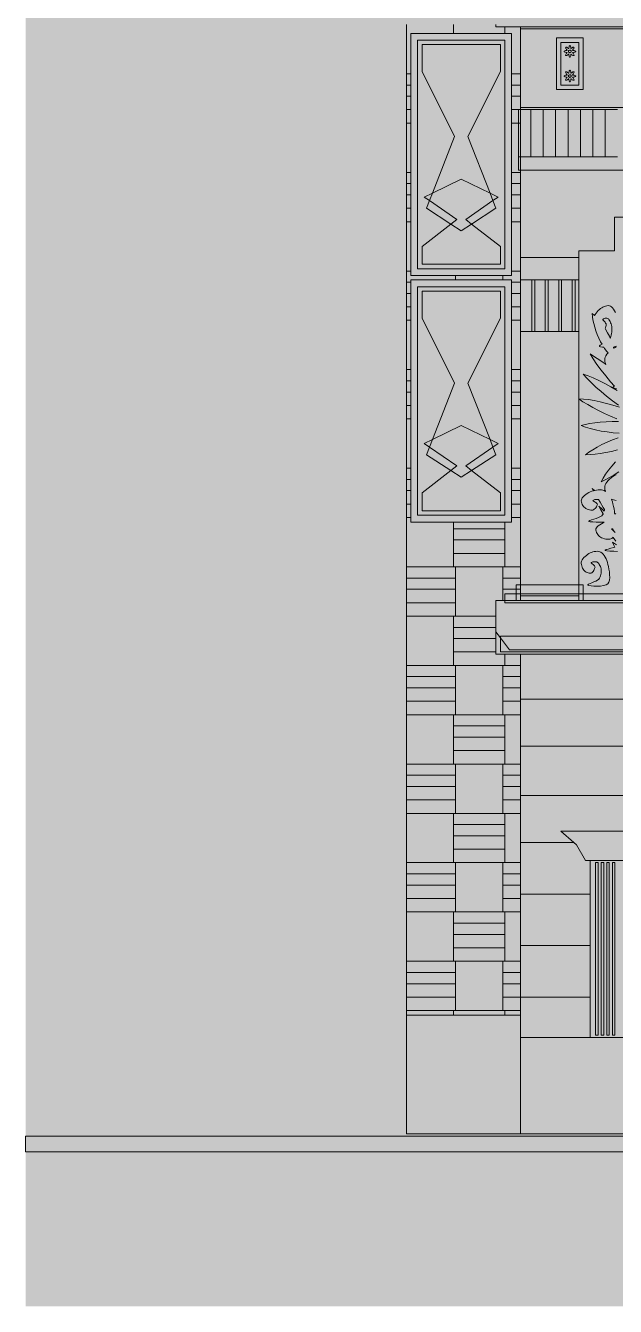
# Model space of a CAD drawing. Header units: millimetres. Extents: x -2412 to 16214, y -1176 to 12015.
# Drawn here: x -2412 to 1608, y -1176 to 7550 of the extents above; entities that cross this region are included whole.
import ezdxf

# ---------------------------------------------------------------- set-up
doc = ezdxf.new("R2010")
doc.units = ezdxf.units.MM
for name, color, linetype, lineweight, true_color in [('00_WHITE_BACKGROUND', 7, 'Continuous', 18, 0xffffff), ('01_STRUCTURE', 7, 'Continuous', 18, 0x000000), ('02_CORNICES', 7, 'Continuous', 18, 0x000000), ('03_FRAMES_DOORS', 7, 'Continuous', 18, 0x000000), ('04_GLAZING_SHUTTERS', 7, 'Continuous', 18, 0x000000), ('05_STONE_JOINTS', 7, 'Continuous', 18, 0x000000), ('06_ORNAMENT', 7, 'Continuous', 18, 0x000000), ('07_RAILINGS', 7, 'Continuous', 18, 0x000000), ('08_STEPS', 7, 'Continuous', 18, 0x000000)]:
    doc.layers.add(name, color=color, linetype=linetype, lineweight=lineweight, true_color=true_color)

msp = doc.modelspace()

# ---------------------------------------------------------------- linework, layer by layer
at = {"layer": '00_WHITE_BACKGROUND', "lineweight": 18, "true_color": 0xffffff}
msp.add_solid([(-2412.2137, -1175.5725), (16213.7405, -1175.5725), (-2412.2137, 12015.2672), (16213.7405, 12015.2672)], dxfattribs=at)
at = {"layer": '01_STRUCTURE', "color": 7, "lineweight": 18, "true_color": 0x000000}
for points in [[(961.8321, 7526.7176), (961.8321, 7221.374)], [(961.8321, 6564.8855), (961.8321, 6549.6183), (961.8321, 6473.2824), (961.8321, 6396.9466), (961.8321, 6305.3435)], [(4595.4198, 5465.6489), (4595.4198, 5816.7939), (4595.4198, 5969.4656), (4595.4198, 6015.2672), (4351.145, 6015.2672), (4351.145, 6244.2748), (1603.0534, 6244.2748), (1603.0534, 6015.2672), (1358.7786, 6015.2672), (1358.7786, 5969.4656)], [(183.2061, 5801.5267), (183.2061, 5725.1908)], [(183.2061, 5541.9847), (183.2061, 5206.1069), (183.2061, 5129.771), (183.2061, 5053.4351), (183.2061, 4961.8321), (183.2061, 4870.229), (183.2061, 4534.3511), (183.2061, 4458.0153), (183.2061, 4381.6794), (183.2061, 4290.0763), (183.2061, 4198.4733), (183.2061, 3862.5954), (183.2061, 3786.2595)], [(961.8321, 3862.5954), (961.8321, 4198.4733), (961.8321, 4290.0763), (961.8321, 4381.6794), (961.8321, 4458.0153), (961.8321, 4534.3511), (961.8321, 4870.229), (961.8321, 4961.8321), (961.8321, 5053.4351), (961.8321, 5129.771), (961.8321, 5206.1069), (961.8321, 5465.6489)], [(961.8321, 3664.1221), (1358.7786, 3664.1221), (1358.7786, 3633.5878)], [(4992.3664, 3267.1756), (961.8321, 3267.1756)], [(183.2061, 2946.5649), (183.2061, 2854.9618), (183.2061, 2519.084), (183.2061, 2442.7481), (183.2061, 2366.4122), (183.2061, 2274.8092), (183.2061, 2183.2061), (183.2061, 1847.3282), (183.2061, 1770.9924)], [(183.2061, 1694.6565), (183.2061, 1603.0534)], [(183.2061, 809.1603), (183.2061, 0), (961.8321, 0)]]:
    msp.add_lwpolyline(points, dxfattribs=at)
at = {"layer": '02_CORNICES', "color": 7, "lineweight": 18, "true_color": 0x000000}
for points in [[(946.5649, 6656.4885), (946.5649, 6885.4962), (946.5649, 6977.0992), (961.8321, 6977.0992), (1031.1756, 6977.0992)], [(1031.1756, 6977.0992), (1115.771, 6977.0992)], [(1031.1756, 6977.0992), (1031.1756, 6656.4885)], [(1115.771, 6977.0992), (1200.3817, 6977.0992)], [(1115.771, 6977.0992), (1115.771, 6656.4885)], [(1200.3817, 6977.0992), (1284.9924, 6977.0992)], [(1200.3817, 6977.0992), (1200.3817, 6656.4885)], [(1284.9924, 6977.0992), (1369.5878, 6977.0992)], [(1284.9924, 6977.0992), (1284.9924, 6656.4885)], [(1369.5878, 6977.0992), (1454.1985, 6977.0992)], [(1369.5878, 6977.0992), (1369.5878, 6656.4885)], [(1454.1985, 6977.0992), (1538.8092, 6977.0992)], [(1454.1985, 6977.0992), (1454.1985, 6656.4885)], [(1538.8092, 6977.0992), (1623.4046, 6977.0992)], [(1538.8092, 6977.0992), (1538.8092, 6656.4885)], [(1031.1756, 6656.4885), (961.8321, 6656.4885), (946.5649, 6656.4885)], [(961.8321, 6564.8855), (946.5649, 6564.8855), (946.5649, 6656.4885)], [(1115.771, 6656.4885), (1031.1756, 6656.4885)], [(1200.3817, 6656.4885), (1115.771, 6656.4885)], [(1284.9924, 6656.4885), (1200.3817, 6656.4885)], [(1369.5878, 6656.4885), (1284.9924, 6656.4885)], [(1454.1985, 6656.4885), (1369.5878, 6656.4885)], [(1538.8092, 6656.4885), (1454.1985, 6656.4885)], [(1623.4046, 6656.4885), (1538.8092, 6656.4885)], [(854.9618, 3633.5878), (854.9618, 3679.3893), (931.2977, 3679.3893)], [(1389.313, 3679.3893), (1389.313, 3740.458), (1358.7786, 3740.458), (961.8321, 3740.458), (931.2977, 3740.458), (931.2977, 3709.9237), (931.2977, 3679.3893)], [(931.2977, 3679.3893), (961.8321, 3679.3893), (1358.7786, 3679.3893), (1389.313, 3679.3893)], [(931.2977, 3679.3893), (931.2977, 3633.5878)], [(1389.313, 3679.3893), (1969.4656, 3679.3893), (3984.7328, 3679.3893), (4564.8855, 3679.3893)], [(1389.313, 3633.5878), (1389.313, 3679.3893)], [(839.6947, 3633.5878), (854.9618, 3633.5878)], [(854.9618, 3633.5878), (931.2977, 3633.5878)], [(5114.5038, 3633.5878), (5114.5038, 3618.3206), (854.9618, 3618.3206), (854.9618, 3633.5878)], [(931.2977, 3633.5878), (961.8321, 3633.5878), (1358.7786, 3633.5878), (1389.313, 3633.5878)], [(1389.313, 3633.5878), (1969.4656, 3633.5878)], [(824.4275, 3379.1298), (793.8931, 3419.8473)], [(5137.4046, 3389.313), (5068.7023, 3297.7099), (885.4962, 3297.7099), (824.4275, 3379.1298)], [(5137.4046, 3389.313), (5145.0382, 3389.313), (5145.0382, 3282.4427), (824.4275, 3282.4427), (824.4275, 3379.1298)], [(824.4275, 3379.1298), (824.4275, 3389.313), (5137.4046, 3389.313)], [(1236.6412, 2061.0687), (1684.4122, 2061.0687)], [(1664.1221, 1862.5954), (1435.1145, 1862.5954), (1404.5802, 1862.5954), (1343.5115, 1969.4656)]]:
    msp.add_lwpolyline(points, dxfattribs=at)
at = {"layer": '03_FRAMES_DOORS', "color": 7, "lineweight": 18, "true_color": 0x000000}
for points in [[(1206.1069, 7465.6489), (1389.313, 7465.6489), (1389.313, 7114.5038), (1206.1069, 7114.5038)], [(1473.2824, 1847.3282), (1490.0763, 1847.3282), (1490.0763, 671.7557), (1473.2824, 671.7557)], [(1511.4504, 1847.3282), (1528.2443, 1847.3282), (1528.2443, 671.7557), (1511.4504, 671.7557)], [(1549.6183, 1847.3282), (1566.4122, 1847.3282), (1566.4122, 671.7557), (1549.6183, 671.7557)], [(1587.7863, 1847.3282), (1604.5802, 1847.3282), (1604.5802, 671.7557), (1587.7863, 671.7557)]]:
    msp.add_lwpolyline(points, close=True, dxfattribs=at)
msp.add_lwpolyline([(1435.1145, 1282.4427), (1435.1145, 931.2977), (1435.1145, 656.4885), (1648.855, 656.4885), (1709.9237, 656.4885)], dxfattribs=at)
at = {"layer": '04_GLAZING_SHUTTERS', "color": 7, "lineweight": 18, "true_color": 0x000000}
for points in [[(259.542, 7450.3817), (854.9618, 7450.3817), (854.9618, 5893.1298), (259.542, 5893.1298)], [(1236.6412, 7435.1145), (1358.7786, 7435.1145), (1358.7786, 7145.0382), (1236.6412, 7145.0382)], [(259.542, 5770.9924), (854.9618, 5770.9924), (854.9618, 4213.7405), (259.542, 4213.7405)]]:
    msp.add_lwpolyline(points, close=True, dxfattribs=at)
for points in [[(753.542, 6408.6412), (603.0534, 6793.8931), (824.4275, 7236.6412), (824.4275, 7419.8473), (290.0763, 7419.8473), (290.0763, 7236.6412), (511.4504, 6793.8931), (360.9618, 6408.6412)], [(854.9618, 7496.1832), (900.7634, 7496.1832), (900.7634, 7221.374), (900.7634, 7145.0382), (900.7634, 7068.7023), (900.7634, 6977.0992)], [(753.542, 6408.6412), (557.2519, 6503.8168), (360.9618, 6408.6412)], [(360.9618, 6408.6412), (305.3435, 6381.6794), (340.855, 6357.1908)], [(360.9618, 6408.6412), (340.855, 6357.1908)], [(773.6489, 6357.1908), (809.1603, 6381.6794), (753.542, 6408.6412)], [(773.6489, 6357.1908), (753.542, 6408.6412)], [(340.855, 6357.1908), (320.6107, 6305.3435), (486.8092, 6198.1221)], [(340.855, 6357.1908), (526.7176, 6229.0076), (486.8092, 6198.1221)], [(627.6947, 6198.1221), (587.7863, 6229.0076), (773.6489, 6357.1908)], [(627.6947, 6198.1221), (793.8931, 6305.3435), (773.6489, 6357.1908)], [(486.8092, 6198.1221), (290.0763, 6045.8015), (290.0763, 5923.6641), (824.4275, 5923.6641), (824.4275, 6045.8015), (627.6947, 6198.1221)], [(486.8092, 6198.1221), (557.2519, 6152.6718), (627.6947, 6198.1221)], [(753.542, 4729.2519), (603.0534, 5114.5038), (824.4275, 5557.2519), (824.4275, 5740.458), (290.0763, 5740.458), (290.0763, 5557.2519), (511.4504, 5114.5038), (360.9618, 4729.2519)], [(900.7634, 5541.9847), (900.7634, 5206.1069), (900.7634, 5129.771), (900.7634, 5053.4351), (900.7634, 4961.8321), (900.7634, 4870.229), (900.7634, 4534.3511), (900.7634, 4458.0153), (900.7634, 4381.6794), (900.7634, 4290.0763), (900.7634, 4198.4733), (900.7634, 4167.9389), (854.9618, 4167.9389), (503.8168, 4167.9389), (213.7405, 4167.9389), (213.7405, 4198.4733), (213.7405, 4290.0763), (213.7405, 4381.6794), (213.7405, 4458.0153), (213.7405, 4534.3511), (213.7405, 4870.229), (213.7405, 4961.8321)], [(753.542, 4729.2519), (557.2519, 4824.4275), (360.9618, 4729.2519)], [(360.9618, 4729.2519), (305.3435, 4702.2901), (340.855, 4677.8015)], [(360.9618, 4729.2519), (340.855, 4677.8015)], [(773.6489, 4677.8015), (809.1603, 4702.2901), (753.542, 4729.2519)], [(773.6489, 4677.8015), (753.542, 4729.2519)], [(340.855, 4677.8015), (320.6107, 4625.9542), (486.8092, 4518.7328)], [(340.855, 4677.8015), (526.7176, 4549.6183), (486.8092, 4518.7328)], [(627.6947, 4518.7328), (587.7863, 4549.6183), (773.6489, 4677.8015)], [(627.6947, 4518.7328), (793.8931, 4625.9542), (773.6489, 4677.8015)], [(486.8092, 4518.7328), (290.0763, 4366.4122), (290.0763, 4244.2748), (824.4275, 4244.2748), (824.4275, 4366.4122), (627.6947, 4518.7328)], [(486.8092, 4518.7328), (557.2519, 4473.2824), (627.6947, 4518.7328)]]:
    msp.add_lwpolyline(points, dxfattribs=at)
at = {"layer": '05_STONE_JOINTS', "color": 7, "lineweight": 18, "true_color": 0x000000}
for points in [[(5160.3053, 7679.3893), (5160.3053, 7541.9847), (4992.3664, 7541.9847), (961.8321, 7541.9847)], [(183.2061, 7557.2519), (183.2061, 7221.374)], [(503.8168, 7496.1832), (503.8168, 7557.2519)], [(503.8168, 7496.1832), (854.9618, 7496.1832), (854.9618, 7541.9847)], [(854.9618, 7541.9847), (793.8931, 7541.9847), (793.8931, 7557.2519)], [(961.8321, 7541.9847), (854.9618, 7541.9847)], [(961.8321, 7541.9847), (961.8321, 7526.7176), (4992.3664, 7526.7176), (4992.3664, 7374.0458), (4992.3664, 7358.7786)], [(213.7405, 7221.374), (213.7405, 7496.1832), (503.8168, 7496.1832)], [(183.2061, 7221.374), (213.7405, 7221.374)], [(183.2061, 7221.374), (183.2061, 7145.0382)], [(213.7405, 7145.0382), (213.7405, 7221.374)], [(900.7634, 7221.374), (961.8321, 7221.374), (961.8321, 7145.0382)], [(183.2061, 7145.0382), (213.7405, 7145.0382)], [(183.2061, 7145.0382), (183.2061, 7068.7023)], [(183.2061, 7068.7023), (213.7405, 7068.7023)], [(183.2061, 7068.7023), (183.2061, 6977.0992)], [(213.7405, 7068.7023), (213.7405, 7145.0382)], [(213.7405, 6977.0992), (213.7405, 7068.7023)], [(900.7634, 7145.0382), (961.8321, 7145.0382)], [(900.7634, 7068.7023), (961.8321, 7068.7023)], [(961.8321, 7145.0382), (961.8321, 7068.7023)], [(961.8321, 7068.7023), (961.8321, 6992.3664)], [(961.8321, 6885.4962), (961.8321, 6656.4885), (961.8321, 6564.8855), (4992.3664, 6564.8855), (4992.3664, 6625.9542), (4992.3664, 6656.4885), (4992.3664, 6961.8321), (4992.3664, 6977.0992), (4992.3664, 6992.3664), (961.8321, 6992.3664)], [(961.8321, 6992.3664), (961.8321, 6977.0992), (961.8321, 6885.4962)], [(183.2061, 6977.0992), (213.7405, 6977.0992)], [(183.2061, 6977.0992), (183.2061, 6885.4962)], [(213.7405, 6885.4962), (213.7405, 6977.0992)], [(900.7634, 6885.4962), (900.7634, 6977.0992), (946.5649, 6977.0992)], [(183.2061, 6885.4962), (213.7405, 6885.4962)], [(183.2061, 6885.4962), (183.2061, 6549.6183)], [(213.7405, 6549.6183), (213.7405, 6885.4962)], [(900.7634, 6885.4962), (946.5649, 6885.4962), (961.8321, 6885.4962)], [(900.7634, 6885.4962), (900.7634, 6549.6183)], [(183.2061, 6549.6183), (213.7405, 6549.6183)], [(183.2061, 6549.6183), (183.2061, 6473.2824)], [(213.7405, 6473.2824), (213.7405, 6549.6183)], [(900.7634, 6549.6183), (961.8321, 6549.6183)], [(900.7634, 6549.6183), (900.7634, 6473.2824)], [(183.2061, 6473.2824), (213.7405, 6473.2824)], [(183.2061, 6473.2824), (183.2061, 6396.9466)], [(213.7405, 6396.9466), (213.7405, 6473.2824)], [(900.7634, 6473.2824), (961.8321, 6473.2824)], [(900.7634, 6473.2824), (900.7634, 6396.9466)], [(183.2061, 6396.9466), (213.7405, 6396.9466)], [(183.2061, 6396.9466), (183.2061, 6305.3435)], [(213.7405, 6305.3435), (213.7405, 6396.9466)], [(900.7634, 6396.9466), (961.8321, 6396.9466)], [(900.7634, 6396.9466), (900.7634, 6305.3435)], [(183.2061, 6305.3435), (213.7405, 6305.3435)], [(183.2061, 6305.3435), (183.2061, 6213.7405)], [(213.7405, 6213.7405), (213.7405, 6305.3435)], [(900.7634, 6305.3435), (961.8321, 6305.3435), (961.8321, 6213.7405)], [(900.7634, 6305.3435), (900.7634, 6213.7405)], [(183.2061, 6213.7405), (213.7405, 6213.7405)], [(183.2061, 6213.7405), (183.2061, 5877.8626)], [(213.7405, 5877.8626), (213.7405, 6213.7405)], [(900.7634, 6213.7405), (961.8321, 6213.7405)], [(900.7634, 6213.7405), (900.7634, 5877.8626)], [(961.8321, 6213.7405), (961.8321, 5969.4656)], [(961.8321, 5969.4656), (1358.7786, 5969.4656), (1358.7786, 5816.7939)], [(961.8321, 5969.4656), (961.8321, 5877.8626)], [(183.2061, 5877.8626), (213.7405, 5877.8626)], [(183.2061, 5877.8626), (183.2061, 5801.5267), (213.7405, 5801.5267)], [(519.084, 5847.3282), (213.7405, 5847.3282), (213.7405, 5877.8626)], [(839.6947, 5847.3282), (519.084, 5847.3282)], [(519.084, 5816.7939), (519.084, 5847.3282)], [(900.7634, 5877.8626), (900.7634, 5847.3282), (839.6947, 5847.3282)], [(839.6947, 5816.7939), (839.6947, 5847.3282)], [(900.7634, 5877.8626), (961.8321, 5877.8626)], [(961.8321, 5877.8626), (961.8321, 5816.7939)], [(213.7405, 5801.5267), (213.7405, 5816.7939), (519.084, 5816.7939)], [(213.7405, 5725.1908), (213.7405, 5801.5267)], [(519.084, 5816.7939), (839.6947, 5816.7939)], [(839.6947, 5816.7939), (900.7634, 5816.7939), (900.7634, 5801.5267)], [(900.7634, 5801.5267), (961.8321, 5801.5267)], [(900.7634, 5801.5267), (900.7634, 5725.1908)], [(183.2061, 5633.5878), (183.2061, 5725.1908), (213.7405, 5725.1908)], [(213.7405, 5633.5878), (213.7405, 5725.1908)], [(900.7634, 5725.1908), (961.8321, 5725.1908)], [(900.7634, 5725.1908), (900.7634, 5633.5878)], [(183.2061, 5633.5878), (213.7405, 5633.5878)], [(183.2061, 5633.5878), (183.2061, 5541.9847), (213.7405, 5541.9847)], [(213.7405, 5541.9847), (213.7405, 5633.5878)], [(900.7634, 5633.5878), (961.8321, 5633.5878)], [(900.7634, 5633.5878), (900.7634, 5541.9847), (961.8321, 5541.9847)], [(213.7405, 5206.1069), (213.7405, 5541.9847)], [(183.2061, 5206.1069), (213.7405, 5206.1069)], [(213.7405, 5129.771), (213.7405, 5206.1069)], [(900.7634, 5206.1069), (961.8321, 5206.1069)], [(183.2061, 5129.771), (213.7405, 5129.771)], [(213.7405, 5053.4351), (213.7405, 5129.771)], [(900.7634, 5129.771), (961.8321, 5129.771)], [(183.2061, 5053.4351), (213.7405, 5053.4351)], [(183.2061, 4961.8321), (213.7405, 4961.8321), (213.7405, 5053.4351)], [(900.7634, 5053.4351), (961.8321, 5053.4351)], [(900.7634, 4961.8321), (961.8321, 4961.8321)], [(183.2061, 4870.229), (213.7405, 4870.229)], [(900.7634, 4870.229), (961.8321, 4870.229)], [(183.2061, 4534.3511), (213.7405, 4534.3511)], [(183.2061, 4458.0153), (213.7405, 4458.0153)], [(900.7634, 4534.3511), (961.8321, 4534.3511)], [(900.7634, 4458.0153), (961.8321, 4458.0153)], [(183.2061, 4381.6794), (213.7405, 4381.6794)], [(900.7634, 4381.6794), (961.8321, 4381.6794)], [(183.2061, 4290.0763), (213.7405, 4290.0763)], [(900.7634, 4290.0763), (961.8321, 4290.0763)], [(183.2061, 4198.4733), (213.7405, 4198.4733)], [(900.7634, 4198.4733), (961.8321, 4198.4733)], [(503.8168, 4122.1374), (503.8168, 4167.9389)], [(503.8168, 4122.1374), (854.9618, 4122.1374)], [(503.8168, 4045.8015), (503.8168, 4122.1374)], [(854.9618, 4122.1374), (854.9618, 4167.9389)], [(854.9618, 4045.8015), (854.9618, 4122.1374)], [(503.8168, 4045.8015), (854.9618, 4045.8015)], [(503.8168, 3954.1985), (503.8168, 4045.8015)], [(854.9618, 3954.1985), (854.9618, 4045.8015)], [(503.8168, 3954.1985), (854.9618, 3954.1985)], [(503.8168, 3862.5954), (503.8168, 3954.1985)], [(854.9618, 3862.5954), (854.9618, 3954.1985)], [(183.2061, 3862.5954), (503.8168, 3862.5954)], [(503.8168, 3862.5954), (519.084, 3862.5954)], [(519.084, 3862.5954), (839.6947, 3862.5954)], [(519.084, 3786.2595), (519.084, 3862.5954)], [(839.6947, 3862.5954), (854.9618, 3862.5954)], [(839.6947, 3786.2595), (839.6947, 3862.5954)], [(854.9618, 3862.5954), (961.8321, 3862.5954), (961.8321, 3786.2595)], [(183.2061, 3709.9237), (183.2061, 3786.2595), (519.084, 3786.2595)], [(519.084, 3709.9237), (519.084, 3786.2595)], [(839.6947, 3786.2595), (961.8321, 3786.2595)], [(839.6947, 3709.9237), (839.6947, 3786.2595)], [(961.8321, 3709.9237), (961.8321, 3740.458), (961.8321, 3786.2595)], [(183.2061, 3709.9237), (519.084, 3709.9237)], [(183.2061, 3709.9237), (183.2061, 3618.3206)], [(519.084, 3618.3206), (519.084, 3709.9237)], [(793.8931, 3526.7176), (793.8931, 3633.5878), (839.6947, 3633.5878), (839.6947, 3709.9237)], [(839.6947, 3709.9237), (931.2977, 3709.9237), (961.8321, 3709.9237)], [(961.8321, 3633.5878), (961.8321, 3664.1221), (961.8321, 3679.3893), (961.8321, 3709.9237)], [(183.2061, 3618.3206), (519.084, 3618.3206)], [(183.2061, 3618.3206), (183.2061, 3526.7176)], [(519.084, 3526.7176), (519.084, 3618.3206)], [(183.2061, 3526.7176), (503.8168, 3526.7176)], [(183.2061, 3526.7176), (183.2061, 3190.8397)], [(503.8168, 3526.7176), (519.084, 3526.7176)], [(503.8168, 3450.3817), (503.8168, 3526.7176)], [(519.084, 3526.7176), (793.8931, 3526.7176)], [(793.8931, 3450.3817), (793.8931, 3526.7176)], [(503.8168, 3450.3817), (793.8931, 3450.3817)], [(503.8168, 3374.0458), (503.8168, 3450.3817)], [(793.8931, 3374.0458), (793.8931, 3419.8473), (793.8931, 3450.3817)], [(503.8168, 3374.0458), (793.8931, 3374.0458)], [(503.8168, 3282.4427), (503.8168, 3374.0458)], [(793.8931, 3282.4427), (793.8931, 3374.0458)], [(503.8168, 3282.4427), (793.8931, 3282.4427)], [(503.8168, 3190.8397), (503.8168, 3282.4427)], [(854.9618, 3267.1756), (793.8931, 3267.1756), (793.8931, 3282.4427)], [(854.9618, 3267.1756), (961.8321, 3267.1756), (961.8321, 3190.8397)], [(854.9618, 3190.8397), (854.9618, 3267.1756)], [(183.2061, 3190.8397), (503.8168, 3190.8397)], [(183.2061, 3190.8397), (183.2061, 3114.5038)], [(503.8168, 3190.8397), (519.084, 3190.8397)], [(519.084, 3190.8397), (839.6947, 3190.8397)], [(519.084, 3114.5038), (519.084, 3190.8397)], [(839.6947, 3190.8397), (854.9618, 3190.8397)], [(839.6947, 3114.5038), (839.6947, 3190.8397)], [(854.9618, 3190.8397), (961.8321, 3190.8397)], [(961.8321, 3190.8397), (961.8321, 3114.5038)], [(183.2061, 3114.5038), (519.084, 3114.5038)], [(183.2061, 3114.5038), (183.2061, 3038.1679)], [(519.084, 3038.1679), (519.084, 3114.5038)], [(839.6947, 3114.5038), (961.8321, 3114.5038)], [(839.6947, 3038.1679), (839.6947, 3114.5038)], [(961.8321, 3114.5038), (961.8321, 3038.1679)], [(961.8321, 2961.8321), (1938.9313, 2961.8321), (1938.9313, 3099.2366), (2061.0687, 3099.2366), (2061.0687, 2961.8321), (2229.0076, 2961.8321), (2229.0076, 3099.2366), (2351.145, 3099.2366), (2351.145, 2961.8321), (2519.084, 2961.8321)], [(183.2061, 3038.1679), (519.084, 3038.1679)], [(183.2061, 3038.1679), (183.2061, 2946.5649), (519.084, 2946.5649)], [(519.084, 2946.5649), (519.084, 3038.1679)], [(839.6947, 3038.1679), (961.8321, 3038.1679)], [(839.6947, 2946.5649), (839.6947, 3038.1679)], [(961.8321, 3038.1679), (961.8321, 2961.8321)], [(519.084, 2854.9618), (519.084, 2946.5649)], [(839.6947, 2946.5649), (961.8321, 2946.5649)], [(839.6947, 2854.9618), (839.6947, 2946.5649)], [(961.8321, 2961.8321), (961.8321, 2946.5649)], [(961.8321, 2946.5649), (961.8321, 2854.9618)], [(183.2061, 2854.9618), (503.8168, 2854.9618)], [(503.8168, 2854.9618), (519.084, 2854.9618)], [(503.8168, 2778.626), (503.8168, 2854.9618)], [(519.084, 2854.9618), (839.6947, 2854.9618)], [(839.6947, 2854.9618), (854.9618, 2854.9618)], [(854.9618, 2854.9618), (961.8321, 2854.9618)], [(854.9618, 2778.626), (854.9618, 2854.9618)], [(961.8321, 2854.9618), (961.8321, 2641.2214)], [(503.8168, 2778.626), (854.9618, 2778.626)], [(503.8168, 2702.2901), (503.8168, 2778.626)], [(854.9618, 2702.2901), (854.9618, 2778.626)], [(503.8168, 2702.2901), (854.9618, 2702.2901)], [(503.8168, 2610.687), (503.8168, 2702.2901)], [(854.9618, 2610.687), (854.9618, 2702.2901)], [(961.8321, 2641.2214), (4992.3664, 2641.2214)], [(961.8321, 2641.2214), (961.8321, 2519.084)], [(503.8168, 2610.687), (854.9618, 2610.687)], [(503.8168, 2519.084), (503.8168, 2610.687)], [(854.9618, 2519.084), (854.9618, 2610.687)], [(183.2061, 2519.084), (503.8168, 2519.084)], [(503.8168, 2519.084), (519.084, 2519.084)], [(519.084, 2519.084), (839.6947, 2519.084)], [(519.084, 2442.7481), (519.084, 2519.084)], [(839.6947, 2519.084), (854.9618, 2519.084)], [(839.6947, 2442.7481), (839.6947, 2519.084)], [(854.9618, 2519.084), (961.8321, 2519.084)], [(961.8321, 2519.084), (961.8321, 2442.7481)], [(183.2061, 2442.7481), (519.084, 2442.7481)], [(183.2061, 2366.4122), (519.084, 2366.4122)], [(519.084, 2366.4122), (519.084, 2442.7481)], [(519.084, 2274.8092), (519.084, 2366.4122)], [(839.6947, 2442.7481), (961.8321, 2442.7481)], [(839.6947, 2366.4122), (839.6947, 2442.7481)], [(839.6947, 2366.4122), (961.8321, 2366.4122)], [(839.6947, 2274.8092), (839.6947, 2366.4122)], [(961.8321, 2442.7481), (961.8321, 2366.4122)], [(961.8321, 2366.4122), (961.8321, 2305.3435)], [(183.2061, 2274.8092), (519.084, 2274.8092)], [(519.084, 2183.2061), (519.084, 2274.8092)], [(839.6947, 2274.8092), (961.8321, 2274.8092)], [(839.6947, 2183.2061), (839.6947, 2274.8092)], [(961.8321, 2305.3435), (1863.4351, 2305.3435)], [(961.8321, 2305.3435), (961.8321, 2274.8092)], [(961.8321, 2274.8092), (961.8321, 2183.2061)], [(183.2061, 2183.2061), (503.8168, 2183.2061)], [(503.8168, 2183.2061), (519.084, 2183.2061)], [(503.8168, 2106.8702), (503.8168, 2183.2061)], [(519.084, 2183.2061), (839.6947, 2183.2061)], [(839.6947, 2183.2061), (854.9618, 2183.2061)], [(854.9618, 2183.2061), (961.8321, 2183.2061)], [(854.9618, 2106.8702), (854.9618, 2183.2061)], [(961.8321, 2183.2061), (961.8321, 1984.7328)], [(503.8168, 2106.8702), (854.9618, 2106.8702)], [(503.8168, 2030.5344), (503.8168, 2106.8702)], [(854.9618, 2030.5344), (854.9618, 2106.8702)], [(503.8168, 2030.5344), (854.9618, 2030.5344)], [(503.8168, 1938.9313), (503.8168, 2030.5344)], [(854.9618, 1938.9313), (854.9618, 2030.5344)], [(1325.6947, 1984.7328), (1236.6412, 2061.0687)], [(503.8168, 1938.9313), (854.9618, 1938.9313)], [(503.8168, 1847.3282), (503.8168, 1938.9313)], [(854.9618, 1847.3282), (854.9618, 1938.9313)], [(961.8321, 1984.7328), (1325.6947, 1984.7328)], [(961.8321, 1984.7328), (961.8321, 1847.3282)], [(1343.5115, 1969.4656), (1325.6947, 1984.7328)], [(183.2061, 1847.3282), (503.8168, 1847.3282)], [(503.8168, 1847.3282), (519.084, 1847.3282)], [(519.084, 1847.3282), (839.6947, 1847.3282)], [(519.084, 1770.9924), (519.084, 1847.3282)], [(839.6947, 1847.3282), (854.9618, 1847.3282)], [(839.6947, 1770.9924), (839.6947, 1847.3282)], [(854.9618, 1847.3282), (961.8321, 1847.3282)], [(961.8321, 1847.3282), (961.8321, 1770.9924)], [(1435.1145, 1862.5954), (1435.1145, 1633.5878)], [(519.084, 1770.9924), (183.2061, 1770.9924), (183.2061, 1694.6565), (519.084, 1694.6565)], [(519.084, 1694.6565), (519.084, 1770.9924)], [(839.6947, 1770.9924), (961.8321, 1770.9924)], [(839.6947, 1694.6565), (839.6947, 1770.9924)], [(961.8321, 1770.9924), (961.8321, 1694.6565)], [(519.084, 1603.0534), (519.084, 1694.6565)], [(839.6947, 1694.6565), (961.8321, 1694.6565)], [(839.6947, 1603.0534), (839.6947, 1694.6565)], [(961.8321, 1694.6565), (961.8321, 1633.5878)], [(183.2061, 1511.4504), (183.2061, 1603.0534), (519.084, 1603.0534)], [(519.084, 1511.4504), (519.084, 1603.0534)], [(839.6947, 1603.0534), (961.8321, 1603.0534)], [(839.6947, 1511.4504), (839.6947, 1603.0534)], [(961.8321, 1633.5878), (1435.1145, 1633.5878)], [(961.8321, 1633.5878), (961.8321, 1603.0534)], [(961.8321, 1282.4427), (1435.1145, 1282.4427), (1435.1145, 1633.5878)], [(961.8321, 1603.0534), (961.8321, 1511.4504)], [(183.2061, 1511.4504), (503.8168, 1511.4504)], [(183.2061, 1511.4504), (183.2061, 1175.5725)], [(503.8168, 1511.4504), (519.084, 1511.4504)], [(503.8168, 1435.1145), (503.8168, 1511.4504)], [(519.084, 1511.4504), (839.6947, 1511.4504)], [(839.6947, 1511.4504), (854.9618, 1511.4504)], [(854.9618, 1511.4504), (961.8321, 1511.4504)], [(854.9618, 1435.1145), (854.9618, 1511.4504)], [(961.8321, 1511.4504), (961.8321, 1282.4427)], [(503.8168, 1435.1145), (854.9618, 1435.1145)], [(503.8168, 1358.7786), (503.8168, 1435.1145)], [(854.9618, 1358.7786), (854.9618, 1435.1145)], [(503.8168, 1358.7786), (854.9618, 1358.7786)], [(503.8168, 1267.1756), (503.8168, 1358.7786)], [(854.9618, 1267.1756), (854.9618, 1358.7786)], [(503.8168, 1267.1756), (854.9618, 1267.1756)], [(503.8168, 1175.5725), (503.8168, 1267.1756)], [(854.9618, 1175.5725), (854.9618, 1267.1756)], [(961.8321, 1282.4427), (961.8321, 1175.5725)], [(183.2061, 1175.5725), (503.8168, 1175.5725)], [(183.2061, 1175.5725), (183.2061, 1099.2366)], [(503.8168, 1175.5725), (519.084, 1175.5725)], [(519.084, 1175.5725), (839.6947, 1175.5725)], [(519.084, 1099.2366), (519.084, 1175.5725)], [(839.6947, 1175.5725), (854.9618, 1175.5725)], [(839.6947, 1099.2366), (839.6947, 1175.5725)], [(854.9618, 1175.5725), (961.8321, 1175.5725)], [(961.8321, 1175.5725), (961.8321, 1099.2366)], [(183.2061, 1099.2366), (519.084, 1099.2366)], [(183.2061, 1099.2366), (183.2061, 1022.9008)], [(519.084, 1022.9008), (519.084, 1099.2366)], [(839.6947, 1099.2366), (961.8321, 1099.2366)], [(839.6947, 1022.9008), (839.6947, 1099.2366)], [(961.8321, 1099.2366), (961.8321, 1022.9008)], [(183.2061, 1022.9008), (519.084, 1022.9008)], [(183.2061, 1022.9008), (183.2061, 931.2977)], [(519.084, 931.2977), (519.084, 1022.9008)], [(839.6947, 1022.9008), (961.8321, 1022.9008)], [(839.6947, 931.2977), (839.6947, 1022.9008)], [(961.8321, 1022.9008), (961.8321, 931.2977)], [(183.2061, 931.2977), (519.084, 931.2977)], [(183.2061, 931.2977), (183.2061, 839.6947)], [(519.084, 839.6947), (519.084, 931.2977)], [(839.6947, 931.2977), (961.8321, 931.2977)], [(839.6947, 839.6947), (839.6947, 931.2977)], [(961.8321, 931.2977), (1435.1145, 931.2977)], [(961.8321, 931.2977), (961.8321, 839.6947)], [(183.2061, 839.6947), (503.8168, 839.6947)], [(183.2061, 839.6947), (183.2061, 809.1603), (503.8168, 809.1603)], [(503.8168, 839.6947), (519.084, 839.6947)], [(503.8168, 809.1603), (503.8168, 839.6947)], [(503.8168, 809.1603), (854.9618, 809.1603)], [(519.084, 839.6947), (839.6947, 839.6947)], [(839.6947, 839.6947), (854.9618, 839.6947)], [(854.9618, 839.6947), (961.8321, 839.6947)], [(854.9618, 809.1603), (854.9618, 839.6947)], [(854.9618, 809.1603), (961.8321, 809.1603)], [(961.8321, 839.6947), (961.8321, 809.1603)], [(961.8321, 809.1603), (961.8321, 656.4885)], [(961.8321, 656.4885), (1435.1145, 656.4885)], [(4152.6718, 656.4885), (4244.2748, 656.4885), (4519.084, 656.4885), (4992.3664, 656.4885), (4992.3664, 0), (961.8321, 0), (961.8321, 656.4885)]]:
    msp.add_lwpolyline(points, dxfattribs=at)
at = {"layer": '06_ORNAMENT', "color": 7, "lineweight": 18, "true_color": 0x000000}
for points in [[(1258.0153, 7374.0458), (1259.374, 7371.5267), (1263.084, 7369.4809), (1268.1221, 7368.1527), (1273.1756, 7367.4656), (1276.9618, 7367.0076), (1278.6412, 7366.1527), (1278.0458, 7364.3511), (1275.7099, 7361.3435), (1272.626, 7357.2824), (1270, 7352.7786), (1268.8244, 7348.7176), (1269.6489, 7345.9847), (1272.3817, 7345.1603), (1276.4427, 7346.3359), (1280.9466, 7348.9618), (1285.0076, 7352.0458), (1288.0153, 7354.3817), (1289.8168, 7354.9771), (1290.6718, 7353.2977), (1291.1298, 7349.5115), (1291.8321, 7344.458), (1293.145, 7339.4198), (1295.1908, 7335.7099), (1297.7099, 7334.3511), (1300.229, 7335.7099), (1302.2748, 7339.4198), (1303.6031, 7344.458), (1304.2901, 7349.5115), (1304.7481, 7353.2977), (1305.6031, 7354.9771), (1307.4046, 7354.3817), (1310.4122, 7352.0458), (1314.4733, 7348.9618), (1318.9771, 7346.3359), (1323.0382, 7345.1603), (1325.771, 7345.9847), (1326.5954, 7348.7176), (1325.4198, 7352.7786), (1322.7939, 7357.2824), (1319.7099, 7361.3435), (1317.374, 7364.3511), (1316.7786, 7366.1527), (1318.458, 7367.0076), (1322.2443, 7367.4656), (1327.2977, 7368.1527), (1332.3359, 7369.4809), (1336.0458, 7371.5267), (1337.4046, 7374.0458), (1336.0458, 7376.5649), (1332.3359, 7378.6107), (1327.2977, 7379.9237), (1322.2443, 7380.626), (1318.458, 7381.084), (1316.7786, 7381.9389), (1317.374, 7383.7405), (1319.7099, 7386.7481), (1322.7939, 7390.8092), (1325.4198, 7395.313), (1326.5954, 7399.374), (1325.771, 7402.1069), (1323.0382, 7402.9313), (1318.9771, 7401.7557), (1314.4733, 7399.1298), (1310.4122, 7396.0458), (1307.4046, 7393.7099), (1305.6031, 7393.1145), (1304.7481, 7394.7939), (1304.2901, 7398.5802), (1303.6031, 7403.6336), (1302.2748, 7408.6718), (1300.229, 7412.3817), (1297.7099, 7413.7405), (1295.1908, 7412.3817), (1293.145, 7408.6718), (1291.8321, 7403.6336), (1291.1298, 7398.5802), (1290.6718, 7394.7939), (1289.8168, 7393.1145), (1288.0153, 7393.7099), (1285.0076, 7396.0458), (1280.9466, 7399.1298), (1276.4427, 7401.7557), (1272.3817, 7402.9313), (1269.6489, 7402.1069), (1268.8244, 7399.374), (1270, 7395.313), (1272.626, 7390.8092), (1275.7099, 7386.7481), (1278.0458, 7383.7405), (1278.6412, 7381.9389), (1276.9618, 7381.084), (1273.1756, 7380.626), (1268.1221, 7379.9237), (1263.084, 7378.6107), (1259.374, 7376.5649)], [(1288.5802, 7374.0458), (1289.2824, 7370.5496), (1291.2519, 7367.5878), (1294.2137, 7365.6183), (1297.7099, 7364.916), (1301.2061, 7365.6183), (1304.1679, 7367.5878), (1306.1374, 7370.5496), (1306.8397, 7374.0458), (1306.1374, 7377.542), (1304.1679, 7380.5038), (1301.2061, 7382.4733), (1297.7099, 7383.1756), (1294.2137, 7382.4733), (1291.2519, 7380.5038), (1289.2824, 7377.542)], [(1258.0153, 7206.1069), (1259.374, 7203.5878), (1263.084, 7201.542), (1268.1221, 7200.2137), (1273.1756, 7199.5267), (1276.9618, 7199.0687), (1278.6412, 7198.2137), (1278.0458, 7196.4122), (1275.7099, 7193.4046), (1272.626, 7189.3435), (1270, 7184.8397), (1268.8244, 7180.7786), (1269.6489, 7178.0458), (1272.3817, 7177.2214), (1276.4427, 7178.3969), (1280.9466, 7181.0229), (1285.0076, 7184.1069), (1288.0153, 7186.4427), (1289.8168, 7187.0382), (1290.6718, 7185.3588), (1291.1298, 7181.5725), (1291.8321, 7176.5191), (1293.145, 7171.4809), (1295.1908, 7167.771), (1297.7099, 7166.4122), (1300.229, 7167.771), (1302.2748, 7171.4809), (1303.6031, 7176.5191), (1304.2901, 7181.5725), (1304.7481, 7185.3588), (1305.6031, 7187.0382), (1307.4046, 7186.4427), (1310.4122, 7184.1069), (1314.4733, 7181.0229), (1318.9771, 7178.3969), (1323.0382, 7177.2214), (1325.771, 7178.0458), (1326.5954, 7180.7786), (1325.4198, 7184.8397), (1322.7939, 7189.3435), (1319.7099, 7193.4046), (1317.374, 7196.4122), (1316.7786, 7198.2137), (1318.458, 7199.0687), (1322.2443, 7199.5267), (1327.2977, 7200.2137), (1332.3359, 7201.542), (1336.0458, 7203.5878), (1337.4046, 7206.1069), (1336.0458, 7208.626), (1332.3359, 7210.6718), (1327.2977, 7211.9847), (1322.2443, 7212.687), (1318.458, 7213.145), (1316.7786, 7214), (1317.374, 7215.8015), (1319.7099, 7218.8092), (1322.7939, 7222.8702), (1325.4198, 7227.374), (1326.5954, 7231.4351), (1325.771, 7234.1679), (1323.0382, 7234.9924), (1318.9771, 7233.8168), (1314.4733, 7231.1908), (1310.4122, 7228.1069), (1307.4046, 7225.771), (1305.6031, 7225.1756), (1304.7481, 7226.855), (1304.2901, 7230.6412), (1303.6031, 7235.6947), (1302.2748, 7240.7328), (1300.229, 7244.4427), (1297.7099, 7245.8015), (1295.1908, 7244.4427), (1293.145, 7240.7328), (1291.8321, 7235.6947), (1291.1298, 7230.6412), (1290.6718, 7226.855), (1289.8168, 7225.1756), (1288.0153, 7225.771), (1285.0076, 7228.1069), (1280.9466, 7231.1908), (1276.4427, 7233.8168), (1272.3817, 7234.9924), (1269.6489, 7234.1679), (1268.8244, 7231.4351), (1270, 7227.374), (1272.626, 7222.8702), (1275.7099, 7218.8092), (1278.0458, 7215.8015), (1278.6412, 7214), (1276.9618, 7213.145), (1273.1756, 7212.687), (1268.1221, 7211.9847), (1263.084, 7210.6718), (1259.374, 7208.626)], [(1288.5802, 7206.1069), (1289.2824, 7202.6107), (1291.2519, 7199.6489), (1294.2137, 7197.6794), (1297.7099, 7196.9771), (1301.2061, 7197.6794), (1304.1679, 7199.6489), (1306.1374, 7202.6107), (1306.8397, 7206.1069), (1306.1374, 7209.6031), (1304.1679, 7212.5649), (1301.2061, 7214.5344), (1297.7099, 7215.2366), (1294.2137, 7214.5344), (1291.2519, 7212.5649), (1289.2824, 7209.6031)], [(1521.8321, 5548.3969), (1523.7863, 5550.7481), (1527.4809, 5552.8855), (1532.4275, 5554.626), (1538.2137, 5555.7863), (1544.3511, 5556.1985), (1550.4122, 5555.6794), (1555.9237, 5554.0458), (1560.458, 5551.145), (1564.3817, 5546.7176), (1568.3053, 5540.855), (1572.0763, 5533.8321), (1575.5725, 5525.8931), (1578.6412, 5517.3435), (1581.1603, 5508.4427), (1582.9771, 5499.4656), (1583.9695, 5490.687), (1584.2901, 5481.6641), (1584.1679, 5471.9695), (1583.4962, 5461.8321), (1582.1832, 5451.5267), (1580.1527, 5441.313), (1577.313, 5431.4351), (1573.5725, 5422.1527), (1572.6107, 5420.4427), (1567.0687, 5433.0992), (1554.626, 5457.6489), (1541.0382, 5481.2824), (1537.9084, 5486.1527), (1540.3511, 5491.8626), (1542.9466, 5499.5267), (1544.6565, 5506.6412), (1545.3435, 5512.6718), (1544.3053, 5518.0153), (1541.4351, 5523.3435), (1537.3588, 5528.5191), (1532.7481, 5533.4504), (1528.2443, 5538.0153), (1524.4885, 5542.1069), (1522.1374, 5545.6031)], [(1580.7176, 4120.458), (1588.1374, 4121.7557), (1600.7786, 4103.4046), (1605.6336, 4096.6565), (1594.8702, 4107.313)], [(1375.4046, 3886.3511), (1376.3053, 3877.8015), (1378.2901, 3869.2214), (1381.0992, 3860.9313), (1384.5344, 3853.1756), (1388.3664, 3846.2595), (1392.3664, 3840.458), (1397.0382, 3835.4809), (1402.7939, 3830.9618), (1409.3282, 3826.9924), (1416.3053, 3823.7099), (1423.3588, 3821.2366), (1430.1985, 3819.6794), (1436.458, 3819.1756), (1441.8321, 3819.8473), (1446.687, 3822.1221), (1451.4962, 3826.0763), (1456.0763, 3831.2824), (1460.2748, 3837.313), (1463.8626, 3843.7252), (1466.687, 3850.1221), (1468.5649, 3856.0458), (1469.313, 3861.0687), (1468.1832, 3865.5267), (1465.0534, 3869.9542), (1460.6107, 3874.2748), (1455.5725, 3878.3817), (1450.6565, 3882.1985), (1446.5496, 3885.6031), (1443.9847, 3888.5191), (1443.6641, 3890.8397), (1445.8015, 3892.7939), (1449.8168, 3894.5802), (1455.2214, 3896.0305), (1461.5267, 3896.9924), (1468.229, 3897.3435), (1474.8397, 3896.9008), (1480.855, 3895.5573), (1485.8015, 3893.1298), (1490.0916, 3889.4504), (1494.3664, 3884.5649), (1498.4733, 3878.7023), (1502.2901, 3872.0916), (1505.6489, 3864.9618), (1508.3817, 3857.542), (1510.3664, 3850.0611), (1511.4504, 3842.7481), (1511.8015, 3835.2366), (1511.6641, 3827.145), (1510.9313, 3818.7023), (1509.5115, 3810.1069), (1507.2977, 3801.6031), (1504.1985, 3793.374), (1500.1221, 3785.6336), (1494.9618, 3778.626), (1486.9313, 3772.0305), (1475.3282, 3765.5267), (1461.7557, 3759.2824), (1447.7863, 3753.4351), (1435.0229, 3748.1679), (1425.0534, 3743.6336), (1419.4656, 3739.9847), (1419.8473, 3737.4046), (1427.7863, 3735.2977), (1442.4733, 3733.2519), (1461.8473, 3731.7099), (1483.8626, 3731.0992), (1506.4427, 3731.8626), (1527.5878, 3734.3969), (1545.2061, 3739.1603), (1557.2519, 3746.5649), (1564.1527, 3757.5878), (1568.0305, 3772.2595), (1569.4046, 3789.5267), (1568.8244, 3808.3969), (1566.7786, 3827.8321), (1563.8168, 3846.8244), (1560.4733, 3864.3511), (1557.2519, 3879.3893), (1553.7557, 3892.7023), (1549.2977, 3905.5878), (1544, 3917.8168), (1538.0153, 3929.1908), (1531.4504, 3939.4962), (1524.4427, 3948.5191), (1517.1298, 3956.0305), (1509.6183, 3961.8321), (1501.5878, 3965.771), (1492.7634, 3967.9847), (1483.374, 3968.7023), (1473.6641, 3968.1221), (1463.8779, 3966.4885), (1454.229, 3963.9847), (1444.9771, 3960.8244), (1436.3359, 3957.2519), (1427.8015, 3952.8397), (1418.9313, 3947.2214), (1410.0611, 3940.626), (1401.5267, 3933.3435), (1393.6794, 3925.6183), (1386.8702, 3917.6947), (1381.4351, 3909.8321), (1377.7099, 3902.2901), (1375.8015, 3894.6107)]]:
    msp.add_lwpolyline(points, close=True, dxfattribs=at)
for points in [[(1608.3206, 5594.4275), (1602.3053, 5606.7939), (1595.8779, 5617.6183), (1589.1756, 5626.626), (1582.2901, 5633.5878), (1574.9313, 5638.3053), (1566.8397, 5640.9771), (1558.229, 5641.8321), (1549.3282, 5641.145), (1540.3511, 5639.1756), (1531.5115, 5636.1679), (1523.0229, 5632.3817), (1515.1145, 5628.0916), (1507.2977, 5622.7939), (1499.1603, 5616.0458), (1491.0229, 5608.1527), (1483.2061, 5599.4046), (1476.0153, 5590.1374), (1469.771, 5580.626), (1466.5191, 5574.458), (1465.2672, 5575.6641), (1450.3817, 5587.7863), (1452.0458, 5566.8244), (1455.3588, 5544.2901), (1460.2748, 5520.5344), (1466.7481, 5495.9389), (1474.7023, 5470.8244), (1484.0763, 5445.5878), (1494.8092, 5420.5954), (1506.8397, 5396.1832), (1516.7328, 5378.7176), (1513.9084, 5377.1908), (1504.7786, 5371.7405), (1499.6489, 5367.374), (1500, 5364.2748), (1507.2824, 5361.7405), (1520.7481, 5359.2977), (1529.4962, 5358.3817), (1534.5802, 5350.5802), (1550.1679, 5330.1221), (1558.8702, 5320.5038), (1550.3817, 5310.5038), (1543.5878, 5300.5496), (1538.9313, 5290.9924), (1536.5344, 5281.2672), (1536.0458, 5270.7939), (1537.1756, 5259.9695), (1539.6489, 5249.1145), (1542.4122, 5240.8702), (1537.7405, 5244.5344), (1500.916, 5271.3282), (1466.5038, 5294.2901), (1435.1145, 5312.9771), (1456.6412, 5278.7328), (1481.8931, 5242.0458), (1510.4427, 5203.4809), (1541.8779, 5163.6336), (1575.771, 5123.0992), (1603.0382, 5092.2901), (1598.1221, 5090.0305), (1591.1298, 5085.4046), (1591.6031, 5082.1374), (1601.542, 5079.4656), (1616.5191, 5077.3588)], [(1358.7786, 5465.6489), (1358.7786, 5007.6336)], [(1612.2137, 5360.6107), (1601.5573, 5355.0229), (1596.0305, 5351.4809), (1594.9313, 5356.7786), (1594.0153, 5359.9237), (1598.7634, 5360.6718), (1614.9008, 5366.3817)], [(1620.5954, 5064.0458), (1577.7557, 5089.2519), (1535.7557, 5112.1985), (1495.2672, 5132.5954), (1456.9466, 5150.1527), (1421.4046, 5164.5649), (1389.313, 5175.5725), (1414.3511, 5147.6336), (1443.2366, 5118.1527), (1475.4809, 5087.6031), (1510.6107, 5056.458), (1548.1527, 5025.1908), (1587.6336, 4994.2748), (1628.5954, 4964.1832)], [(1635.5573, 4949.6489), (1591.0076, 4963.8931), (1547.0534, 4976.3359), (1504.3511, 4986.8397), (1463.5115, 4995.3282), (1425.2214, 5001.6947), (1390.0916, 5005.8321), (1358.7786, 5007.6336), (1387.1756, 4987.771), (1419.3435, 4967.4809), (1454.7786, 4947.084), (1492.9618, 4926.9008), (1533.3588, 4907.2672), (1575.4351, 4888.4733), (1618.6718, 4870.8702)], [(1358.7786, 5007.6336), (1358.7786, 3740.458), (1358.7786, 3679.3893), (1358.7786, 3664.1221)], [(1628.5496, 4852.2595), (1586.2901, 4852.4733), (1545.0229, 4851.1298), (1505.3435, 4848.3206), (1467.8168, 4844.1527), (1433.0382, 4838.7176), (1401.5878, 4832.1069), (1374.0458, 4824.4275), (1403.8168, 4814.0153), (1436.9618, 4804.3359), (1472.9618, 4795.5267), (1511.2672, 4787.7405), (1551.3435, 4781.145), (1592.6565, 4775.8626), (1634.6718, 4772.0611)], [(1626.626, 4742.5191), (1588.0153, 4727.6641), (1550.8702, 4711.7252), (1515.6794, 4694.9771), (1482.9618, 4677.7252), (1453.2061, 4660.2748), (1426.916, 4642.916), (1404.5802, 4625.9542), (1435.4962, 4626.8397), (1469.2366, 4629.6183), (1505.2519, 4634.229), (1543.0076, 4640.626), (1581.9542, 4648.7328), (1621.542, 4658.5344)], [(1609.1298, 4577.3588), (1584.0763, 4548.5344), (1561.4504, 4520.1985), (1541.5878, 4492.8092), (1524.8092, 4466.8397), (1511.4504, 4442.7481), (1539.0229, 4455.4504), (1568.3969, 4470.9618), (1599.084, 4489.0382), (1630.626, 4509.3893)], [(1612.2137, 4490.3817), (1601.5573, 4484.7939), (1590.458, 4477.6641), (1579.3588, 4469.3282), (1568.7023, 4460.1069), (1558.9008, 4450.3053), (1550.3817, 4440.2748), (1543.5878, 4430.3206), (1538.9313, 4420.7634), (1536.5344, 4411.0382), (1536.0458, 4400.5649), (1537.1756, 4389.7405), (1539.6489, 4378.8855), (1540.4122, 4376.626), (1532.2137, 4381.6794), (1522.8397, 4385.3588), (1512.5496, 4387.4198), (1501.5878, 4388.0916), (1490.2748, 4387.5573), (1478.8397, 4386.0153), (1467.5878, 4383.6794), (1464.7481, 4382.916), (1450.3817, 4396.9466), (1458.6565, 4381.2519), (1456.7939, 4380.7481), (1446.7176, 4377.4046), (1436.7634, 4373.2824), (1426.4122, 4368.0305), (1416.0611, 4361.8931), (1406.1069, 4355.0992), (1396.9618, 4347.8779), (1389.0076, 4340.4885), (1382.6565, 4333.145), (1378.3206, 4326.1069), (1376.0916, 4318.9313), (1375.6336, 4311.2214), (1376.687, 4303.2519), (1378.9924, 4295.2519), (1382.2748, 4287.4962), (1386.2901, 4280.2748), (1390.7481, 4273.8168), (1395.4198, 4268.3969), (1400.8702, 4263.7557), (1407.5878, 4259.5267), (1415.2214, 4255.8321), (1423.3435, 4252.7634), (1431.5878, 4250.458), (1439.5573, 4249.0076), (1446.8702, 4248.5344), (1453.1298, 4249.1603), (1458.7939, 4251.2824), (1464.3969, 4254.9771), (1469.7557, 4259.8321), (1474.6412, 4265.4504), (1478.8397, 4271.4504), (1482.1374, 4277.4198), (1484.3206, 4282.9466), (1485.1908, 4287.6336), (1483.8779, 4291.7863), (1480.2137, 4295.9389), (1475.0382, 4299.9695), (1469.1603, 4303.8015), (1463.4198, 4307.3435), (1458.6412, 4310.5344), (1455.6489, 4313.2519), (1455.2672, 4315.4198), (1457.7557, 4317.2519), (1462.4427, 4318.916), (1468.7481, 4320.2595), (1476.1069, 4321.1603), (1483.9237, 4321.4809), (1491.6336, 4321.084), (1492.626, 4320.9008), (1503.4504, 4302.6412), (1525.3893, 4267.3435), (1534.3359, 4253.5267), (1533.7405, 4248.0916), (1532.3359, 4241.313), (1514.8855, 4258.1679), (1496.1832, 4274.8092), (1508.9008, 4250.1069), (1523.8321, 4223.2824), (1524.4427, 4222.2595), (1521.1298, 4217.2366), (1515.1145, 4210.687), (1505.7405, 4204.5344), (1492.1985, 4198.458), (1476.3664, 4192.626), (1460.0763, 4187.1756), (1445.1908, 4182.2595), (1433.5573, 4178.0305), (1427.0382, 4174.626), (1427.4809, 4172.2137), (1436.7481, 4170.2443), (1453.8779, 4168.3359), (1476.4733, 4166.9008), (1502.1527, 4166.3359), (1528.5191, 4167.0382), (1532.4733, 4167.4198), (1524.3053, 4163.4198), (1512.2137, 4156.626), (1501.0992, 4149.4046), (1491.4504, 4142.0153), (1483.7405, 4134.6718), (1478.4733, 4127.6336), (1475.771, 4120.458), (1475.2061, 4112.7481), (1476.4885, 4104.7786), (1479.2824, 4096.7786), (1483.2824, 4089.0229), (1488.1527, 4081.8015), (1493.5725, 4075.3435), (1499.2366, 4069.9237), (1505.8473, 4065.2824), (1514.0153, 4061.0534), (1523.2672, 4057.3588), (1533.145, 4054.2901), (1543.145, 4051.9847), (1552.8244, 4050.5344), (1561.7099, 4050.0611), (1569.313, 4050.687), (1576.1832, 4052.8092), (1582.9924, 4056.5038), (1589.4962, 4061.3588), (1592.3969, 4064.1069), (1593.3893, 4062.5496), (1610.0305, 4037.7099)], [(1610.5802, 4225.542), (1603.8473, 4222.4427), (1601.8015, 4225.1145), (1601.2824, 4238.4733), (1598.9008, 4256.6107), (1595.4504, 4274.3359), (1591.542, 4290.7023), (1587.7863, 4304.7328), (1583.7099, 4317.1603), (1580.5802, 4324.3817), (1587.1603, 4321.2366), (1596, 4318.0916), (1604.5344, 4316.1374), (1612.3664, 4315.4962)], [(1616.5344, 4011.3588), (1601.6031, 4021.9542), (1587.7863, 4030.5344), (1595.4656, 4014.3053), (1604.7634, 3996.9466), (1605.0687, 3996.4427), (1597.5267, 3994.1527), (1577.7557, 3988.7023), (1559.6641, 3983.7863), (1545.542, 3979.5573), (1537.6336, 3976.1527), (1538.1679, 3973.7405), (1549.4198, 3971.771), (1570.229, 3969.8626), (1597.6641, 3968.4275), (1622.4275, 3967.9847)]]:
    msp.add_lwpolyline(points, dxfattribs=at)
at = {"layer": '07_RAILINGS', "color": 7, "lineweight": 18, "true_color": 0x000000}
for points in [[(1038.1679, 5816.7939), (961.8321, 5816.7939), (961.8321, 5801.5267), (961.8321, 5725.1908), (961.8321, 5633.5878), (961.8321, 5541.9847), (961.8321, 5465.6489), (1038.1679, 5465.6489)], [(1038.1679, 5816.7939), (1058.0153, 5816.7939)], [(1038.1679, 5465.6489), (1038.1679, 5816.7939)], [(1058.0153, 5816.7939), (1129.771, 5816.7939)], [(1058.0153, 5816.7939), (1058.0153, 5465.6489)], [(1129.771, 5816.7939), (1149.6183, 5816.7939)], [(1129.771, 5465.6489), (1129.771, 5816.7939)], [(1149.6183, 5816.7939), (1221.374, 5816.7939)], [(1149.6183, 5816.7939), (1149.6183, 5465.6489)], [(1221.374, 5816.7939), (1241.2214, 5816.7939)], [(1221.374, 5465.6489), (1221.374, 5816.7939)], [(1241.2214, 5816.7939), (1312.9771, 5816.7939)], [(1241.2214, 5816.7939), (1241.2214, 5465.6489)], [(1312.9771, 5816.7939), (1332.8244, 5816.7939)], [(1312.9771, 5465.6489), (1312.9771, 5816.7939)], [(1332.8244, 5816.7939), (1358.7786, 5816.7939), (1358.7786, 5465.6489), (1332.8244, 5465.6489)], [(1332.8244, 5816.7939), (1332.8244, 5465.6489)], [(1038.1679, 5465.6489), (1058.0153, 5465.6489)], [(1058.0153, 5465.6489), (1129.771, 5465.6489)], [(1129.771, 5465.6489), (1149.6183, 5465.6489)], [(1149.6183, 5465.6489), (1221.374, 5465.6489)], [(1221.374, 5465.6489), (1241.2214, 5465.6489)], [(1241.2214, 5465.6489), (1312.9771, 5465.6489)], [(1312.9771, 5465.6489), (1332.8244, 5465.6489)]]:
    msp.add_lwpolyline(points, dxfattribs=at)
at = {"layer": '08_STEPS', "color": 7, "lineweight": 18, "true_color": 0x000000}
msp.add_lwpolyline([(-2412.2137, -15.2672), (16213.7405, -15.2672), (16213.7405, -122.1374), (-2412.2137, -122.1374)], close=True, dxfattribs=at)

doc.saveas('drawing.dxf')
